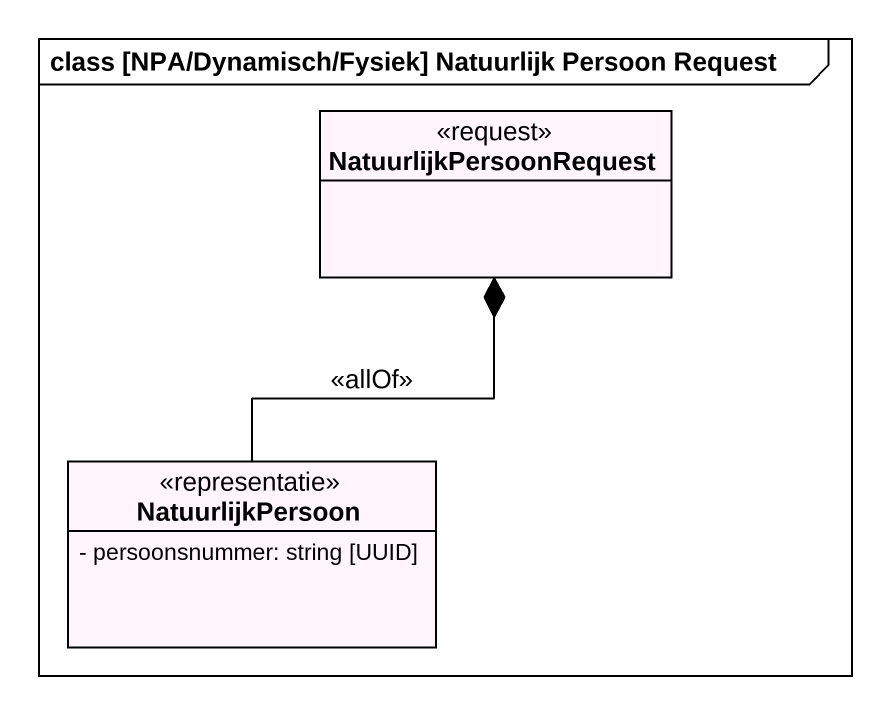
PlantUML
@startuml
mainframe class [NPA/Dynamisch/Fysiek] Natuurlijk Persoon Request
hide circle
hide empty members
skinparam classAttributeIconSize 0
class NatuurlijkPersoonRequest <<request>> #FFF5FA
class NatuurlijkPersoon <<representatie>> #FFF5FA {
  - persoonsnummer: string [UUID]
}
NatuurlijkPersoon -up-* NatuurlijkPersoonRequest : <<allOf>>
@enduml
